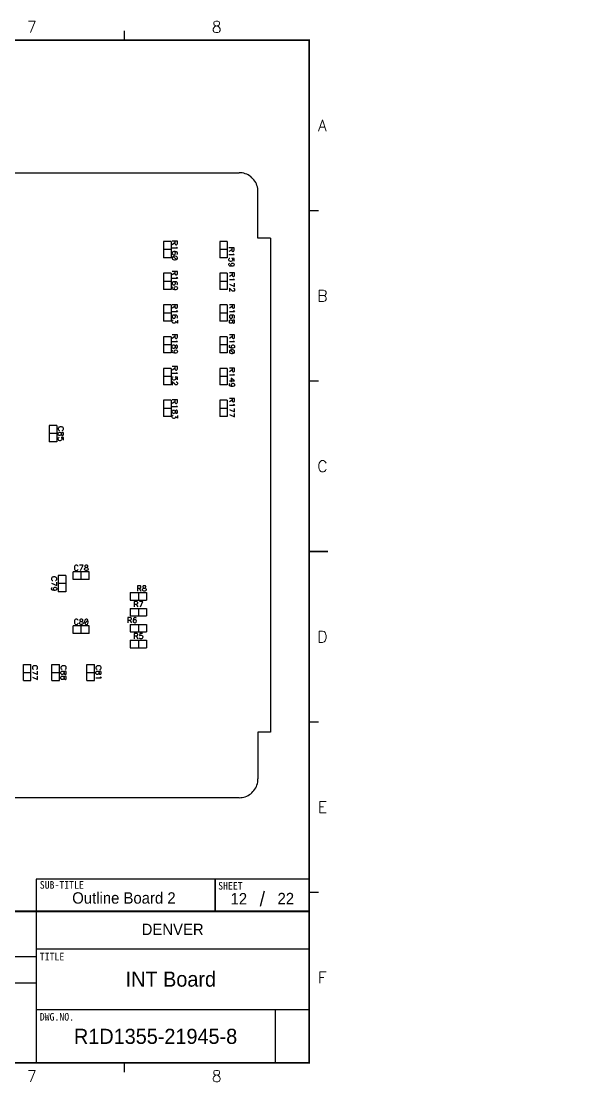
# Model space of a CAD drawing. Extents: x 295 to 953, y 10 to 290.
# Drawn here: x 806 to 952.6, y 10 to 290 of the extents above; entities that cross this region are included whole.
import ezdxf
from ezdxf.enums import TextEntityAlignment as Align

# ---------------------------------------------------------------- set-up
doc = ezdxf.new("R2010")
doc.units = 0
doc.header["$LTSCALE"] = 5
doc.header["$MEASUREMENT"] = 0
doc.layers.get('0').update_dxf_attribs({"linetype": 'CONTINUOUS', "lineweight": 25})
doc.layers.add('4', color=4, linetype='CONTINUOUS', lineweight=18)
doc.layers.add('6', color=6, linetype='CONTINUOUS', lineweight=13)
for name, color, linetype in [('DV-INT-A3_BSK', 2, 'CONTINUOUS'), ('SHEET', 3, 'CONTINUOUS'), ('문자', 4, 'CONTINUOUS'), ('테두리', 3, 'CONTINUOUS')]:
    doc.layers.add(name, color=color, linetype=linetype)
doc.styles.get("Standard").update_dxf_attribs({"font": 'simplex.shx'})
doc.styles.add('굴림', font='')
doc.styles.add('굴림체', font='')
doc.styles.get('굴림').set_extended_font_data('Gulim')
doc.styles.get('굴림체').set_extended_font_data('GulimChe')

# ---------------------------------------------------------------- blocks, each defined once
blk = doc.blocks.new('C')
at = {"layer": 'SHEET'}
for p, q in [((393.14, 60.3), (392.07, 56.28)), ((333, 55), (333, 15)), ((405, 45), (333, 45)), ((333, 43), (247, 43)), ((333, 36), (247, 36)), ((405, 29), (333, 29)), ((396, 29), (396, 15))]:
    blk.add_line(p, q, dxfattribs=at)
for points in [[(333, 55), (380.19, 55), (380.19, 63.49), (333, 63.49)], [(380.19, 55), (405, 55), (405, 63.49), (380.19, 63.49)]]:
    blk.add_lwpolyline(points, close=True, dxfattribs=at)
at = {"layer": '테두리'}
blk.add_line((405, 285), (405, 15), dxfattribs=at)
for points, const_width in [([(356.25, 287.5), (356.25, 285)], 0.3), ([(15, 285), (15, 15), (405, 15), (405, 285), (15, 285)], 0.5), ([(407.5, 240), (405, 240)], 0.3), ([(407.5, 195), (405, 195)], 0.3), ([(410, 150), (405, 150)], 0.5), ([(407.5, 105), (405, 105)], 0.3), ([(407.5, 60), (405, 60)], 0.3), ([(15, 55), (405, 55)], 0.5), ([(356.25, 12.5), (356.25, 15)], 0.3)]:
    blk.add_lwpolyline(points, dxfattribs=dict(at, const_width=const_width))
at = {"layer": '문자'}
for s, p in [('7', (331.88, 288.5)), ('8', (380.62, 288.5)), ('A', (408.5, 262.5)), ('B', (408.5, 217.5)), ('C', (408.5, 172.5)), ('D', (408.5, 127.5)), ('E', (408.5, 82.5)), ('F', (408.5, 37.5)), ('7', (331.88, 11.5)), ('8', (380.62, 11.5))]:
    blk.add_text(s, height=3, dxfattribs=at).set_placement(p, align=Align.MIDDLE)
at = {"layer": '문자', "style": '굴림체'}
for s, p in [('SUB-TITLE', (339.77, 61.98)), ('SHEET', (384.24, 61.74))]:
    blk.add_text(s, height=2, dxfattribs=at).set_placement(p, align=Align.MIDDLE_CENTER)
for s, p in [('TITLE', (333.95, 42.05)), ('DWG.NO.', (333.95, 26.15))]:
    blk.add_text(s, height=2, dxfattribs=at).set_placement(p)

msp = doc.modelspace()

# ---------------------------------------------------------------- linework, layer by layer
at = {"layer": 'DV-INT-A3_BSK', "color": 7}
for p, q in [((510.43, 250), (863.53, 250)), ((863.93, 249.99), (863.53, 250)), ((864.34, 249.93), (863.93, 249.99)), ((864.74, 249.85), (864.34, 249.93)), ((865.13, 249.74), (864.74, 249.85)), ((865.51, 249.58), (865.13, 249.74)), ((865.88, 249.4), (865.51, 249.58)), ((866.23, 249.19), (865.88, 249.4)), ((866.57, 248.96), (866.23, 249.19)), ((866.88, 248.69), (866.57, 248.96)), ((867.17, 248.4), (866.88, 248.69)), ((867.43, 248.09), (867.17, 248.4)), ((867.67, 247.76), (867.43, 248.09)), ((867.88, 247.41), (867.67, 247.76)), ((868.06, 247.04), (867.88, 247.41)), ((868.21, 246.66), (868.06, 247.04)), ((868.33, 246.27), (868.21, 246.66)), ((868.41, 245.87), (868.33, 246.27)), ((868.46, 245.46), (868.41, 245.87)), ((868.48, 245.05), (868.46, 245.46)), ((868.48, 232.68), (868.48, 245.05)), ((871.78, 232.68), (868.48, 232.68)), ((871.78, 232.68), (871.78, 102.33)), ((843.57, 231.84), (843.57, 227.55)), ((845.55, 231.84), (843.57, 231.84)), ((845.55, 229.7), (843.57, 229.7)), ((845.55, 231.84), (845.55, 227.55)), ((847.25, 231.92), (845.85, 231.92)), ((846.58, 231.45), (845.85, 230.99)), ((847.25, 230.06), (845.85, 230.06)), ((846.58, 231.92), (846.58, 231.32)), ((846.58, 231.32), (846.65, 231.12)), ((846.65, 231.12), (846.72, 231.05)), ((846.72, 231.05), (846.85, 230.99)), ((846.85, 230.99), (846.98, 230.99)), ((846.98, 230.99), (847.12, 231.05)), ((846.98, 230.39), (847.05, 230.26)), ((847.05, 230.26), (847.25, 230.06)), ((847.12, 231.05), (847.18, 231.12)), ((847.18, 231.12), (847.25, 231.32)), ((847.25, 231.32), (847.25, 231.92)), ((858.4, 231.84), (858.4, 227.55)), ((860.38, 231.84), (858.4, 231.84)), ((860.38, 229.7), (858.4, 229.7)), ((860.38, 231.84), (860.38, 227.55)), ((862.23, 230.13), (860.84, 230.13)), ((861.57, 229.67), (860.84, 229.21)), ((861.57, 230.13), (861.57, 229.54)), ((862.23, 229.54), (862.23, 230.13)), ((845.55, 227.55), (843.57, 227.55)), ((845.92, 229), (845.85, 228.8)), ((845.85, 228.8), (845.85, 228.73)), ((845.85, 228.73), (845.92, 228.53)), ((845.92, 227.74), (845.85, 227.54)), ((845.85, 227.54), (845.85, 227.41)), ((845.85, 227.41), (845.92, 227.21)), ((846.05, 229.13), (845.92, 229)), ((845.92, 228.53), (846.05, 228.4)), ((846.12, 227.87), (845.92, 227.74)), ((845.92, 227.21), (846.12, 227.07)), ((846.32, 229.2), (846.05, 229.13)), ((846.05, 228.4), (846.25, 228.34)), ((846.45, 227.94), (846.12, 227.87)), ((846.98, 227.07), (846.12, 227.87)), ((846.12, 227.07), (846.45, 227.01)), ((846.25, 228.34), (846.32, 228.34)), ((846.65, 229.2), (846.32, 229.2)), ((846.52, 229.13), (846.32, 229.2)), ((846.32, 228.34), (846.52, 228.4)), ((846.65, 227.94), (846.45, 227.94)), ((846.45, 227.01), (846.65, 227.01)), ((846.65, 229), (846.52, 229.13)), ((846.52, 228.4), (846.65, 228.53)), ((846.98, 229.13), (846.65, 229.2)), ((846.72, 228.8), (846.65, 229)), ((846.65, 228.53), (846.72, 228.73)), ((846.98, 227.87), (846.65, 227.94)), ((846.65, 227.01), (846.98, 227.07)), ((846.72, 228.73), (846.72, 228.8)), ((847.18, 229), (846.98, 229.13)), ((847.18, 227.74), (846.98, 227.87)), ((846.98, 227.07), (847.18, 227.21)), ((847.05, 228.4), (847.18, 228.47)), ((847.25, 228.8), (847.18, 229)), ((847.18, 228.47), (847.25, 228.67)), ((847.25, 227.54), (847.18, 227.74)), ((847.18, 227.21), (847.25, 227.41)), ((847.25, 228.67), (847.25, 228.8)), ((847.25, 227.41), (847.25, 227.54)), ((860.38, 227.55), (858.4, 227.55)), ((862.23, 228.28), (860.84, 228.28)), ((860.84, 227.15), (860.9, 227.35)), ((860.84, 226.95), (860.84, 227.15)), ((860.9, 226.75), (860.84, 226.95)), ((860.9, 227.35), (860.97, 227.41)), ((860.97, 227.41), (861.1, 227.48)), ((861.57, 229.54), (861.63, 229.34)), ((861.63, 229.34), (861.7, 229.27)), ((862.23, 227.35), (861.63, 227.41)), ((861.63, 227.41), (861.7, 227.35)), ((861.7, 229.27), (861.83, 229.21)), ((861.7, 227.35), (861.76, 227.15)), ((861.76, 226.95), (861.7, 226.75)), ((861.76, 227.15), (861.76, 226.95)), ((861.83, 229.21), (861.96, 229.21)), ((861.96, 229.21), (862.1, 229.27)), ((861.96, 228.61), (862.03, 228.48)), ((862.03, 228.48), (862.23, 228.28)), ((862.1, 229.27), (862.16, 229.34)), ((862.16, 229.34), (862.23, 229.54)), ((862.23, 226.69), (862.23, 227.35)), ((860.84, 225.83), (860.9, 226.02)), ((860.84, 225.69), (860.84, 225.83)), ((860.9, 225.49), (860.84, 225.69)), ((861.03, 226.62), (860.9, 226.75)), ((860.9, 226.02), (861.03, 226.09)), ((861.1, 225.36), (860.9, 225.49)), ((861.23, 226.56), (861.03, 226.62)), ((861.43, 225.29), (861.1, 225.36)), ((861.37, 226.56), (861.23, 226.56)), ((861.57, 226.62), (861.37, 226.56)), ((861.37, 225.76), (861.43, 225.96)), ((861.37, 225.69), (861.37, 225.76)), ((861.43, 225.49), (861.37, 225.69)), ((861.43, 225.96), (861.57, 226.09)), ((861.57, 225.36), (861.43, 225.49)), ((861.76, 225.29), (861.43, 225.29)), ((861.7, 226.75), (861.57, 226.62)), ((861.57, 226.09), (861.76, 226.16)), ((861.76, 225.29), (861.57, 225.36)), ((861.76, 226.16), (861.83, 226.16)), ((862.03, 225.36), (861.76, 225.29)), ((861.83, 226.16), (862.03, 226.09)), ((862.03, 226.09), (862.16, 225.96)), ((862.16, 225.49), (862.03, 225.36)), ((862.16, 225.96), (862.23, 225.76)), ((862.23, 225.69), (862.16, 225.49)), ((862.23, 225.76), (862.23, 225.69)), ((843.57, 223.46), (843.57, 219.17)), ((845.55, 223.46), (843.57, 223.46)), ((845.55, 221.32), (843.57, 221.32)), ((845.55, 223.46), (845.55, 219.17)), ((847.25, 223.95), (845.85, 223.95)), ((846.58, 223.49), (845.85, 223.03)), ((847.25, 222.1), (845.85, 222.1)), ((846.32, 221.23), (846.05, 221.17)), ((846.65, 221.23), (846.32, 221.23)), ((846.52, 221.17), (846.32, 221.23)), ((846.58, 223.95), (846.58, 223.36)), ((846.58, 223.36), (846.65, 223.16)), ((846.65, 223.16), (846.72, 223.09)), ((846.98, 221.17), (846.65, 221.23)), ((846.72, 223.09), (846.85, 223.03)), ((846.85, 223.03), (846.98, 223.03)), ((846.98, 223.03), (847.12, 223.09)), ((846.98, 222.43), (847.05, 222.3)), ((847.05, 222.3), (847.25, 222.1)), ((847.12, 223.09), (847.18, 223.16)), ((847.18, 223.16), (847.25, 223.36)), ((847.25, 223.36), (847.25, 223.95)), ((858.4, 223.46), (858.4, 219.17)), ((860.38, 223.46), (858.4, 223.46)), ((860.38, 221.32), (858.4, 221.32)), ((860.38, 223.46), (860.38, 219.17)), ((862.33, 223.53), (860.94, 223.53)), ((861.67, 223.07), (860.94, 222.61)), ((862.33, 221.68), (860.94, 221.68)), ((861.67, 223.53), (861.67, 222.94)), ((861.67, 222.94), (861.74, 222.74)), ((861.74, 222.74), (861.8, 222.67)), ((861.8, 222.67), (861.93, 222.61)), ((861.93, 222.61), (862.07, 222.61)), ((862.07, 222.61), (862.2, 222.67)), ((862.07, 222.01), (862.14, 221.88)), ((862.14, 221.88), (862.33, 221.68)), ((862.2, 222.67), (862.27, 222.74)), ((862.27, 222.74), (862.33, 222.94)), ((862.33, 222.94), (862.33, 223.53)), ((845.55, 219.17), (843.57, 219.17)), ((845.92, 221.04), (845.85, 220.83)), ((845.85, 220.83), (845.85, 220.77)), ((845.85, 220.77), (845.92, 220.57)), ((845.85, 219.64), (845.92, 219.84)), ((845.85, 219.51), (845.85, 219.64)), ((845.92, 219.31), (845.85, 219.51)), ((846.05, 221.17), (845.92, 221.04)), ((845.92, 220.57), (846.05, 220.44)), ((845.92, 219.84), (846.05, 219.91)), ((846.12, 219.18), (845.92, 219.31)), ((846.05, 220.44), (846.25, 220.37)), ((846.45, 219.11), (846.12, 219.18)), ((846.25, 220.37), (846.32, 220.37)), ((846.32, 220.37), (846.52, 220.44)), ((846.39, 219.58), (846.45, 219.77)), ((846.39, 219.51), (846.39, 219.58)), ((846.45, 219.31), (846.39, 219.51)), ((846.45, 219.77), (846.58, 219.91)), ((846.58, 219.18), (846.45, 219.31)), ((846.78, 219.11), (846.45, 219.11)), ((846.65, 221.04), (846.52, 221.17)), ((846.52, 220.44), (846.65, 220.57)), ((846.58, 219.91), (846.78, 219.98)), ((846.78, 219.11), (846.58, 219.18)), ((846.72, 220.83), (846.65, 221.04)), ((846.65, 220.57), (846.72, 220.77)), ((846.72, 220.77), (846.72, 220.83)), ((846.78, 219.98), (846.85, 219.98)), ((847.05, 219.18), (846.78, 219.11)), ((846.85, 219.98), (847.05, 219.91)), ((847.18, 221.04), (846.98, 221.17)), ((847.05, 220.44), (847.18, 220.5)), ((847.05, 219.91), (847.18, 219.77)), ((847.18, 219.31), (847.05, 219.18)), ((847.25, 220.83), (847.18, 221.04)), ((847.18, 220.5), (847.25, 220.7)), ((847.18, 219.77), (847.25, 219.58)), ((847.25, 219.51), (847.18, 219.31)), ((847.25, 220.7), (847.25, 220.83)), ((847.25, 219.58), (847.25, 219.51)), ((860.38, 219.17), (858.4, 219.17)), ((860.94, 220.62), (862.33, 219.95)), ((861.6, 218.89), (860.94, 219.56)), ((860.94, 219.56), (860.94, 218.63)), ((861.8, 218.76), (861.6, 218.89)), ((861.93, 218.69), (861.8, 218.76)), ((862.07, 218.69), (861.93, 218.69)), ((862, 219.49), (862.07, 219.49)), ((862.07, 219.49), (862.2, 219.42)), ((862.2, 218.76), (862.07, 218.69)), ((862.2, 219.42), (862.27, 219.36)), ((862.27, 218.83), (862.2, 218.76)), ((862.27, 219.36), (862.33, 219.23)), ((862.33, 218.96), (862.27, 218.83)), ((862.33, 219.95), (862.33, 220.88)), ((862.33, 219.23), (862.33, 218.96)), ((843.57, 215.08), (843.57, 210.79)), ((845.55, 215.08), (843.57, 215.08)), ((845.55, 212.93), (843.57, 212.93)), ((845.55, 215.08), (845.55, 210.79)), ((847.25, 215.15), (845.85, 215.15)), ((846.58, 214.69), (845.85, 214.23)), ((847.25, 213.29), (845.85, 213.29)), ((846.58, 215.15), (846.58, 214.56)), ((846.58, 214.56), (846.65, 214.36)), ((846.65, 214.36), (846.72, 214.29)), ((846.72, 214.29), (846.85, 214.23)), ((846.85, 214.23), (846.98, 214.23)), ((846.98, 214.23), (847.12, 214.29)), ((846.98, 213.63), (847.05, 213.5)), ((847.05, 213.5), (847.25, 213.29)), ((847.12, 214.29), (847.18, 214.36)), ((847.18, 214.36), (847.25, 214.56)), ((847.25, 214.56), (847.25, 215.15)), ((858.4, 215.08), (858.4, 210.79)), ((860.38, 215.08), (858.4, 215.08)), ((860.38, 212.93), (858.4, 212.93)), ((860.38, 215.08), (860.38, 210.79)), ((862.33, 215.15), (860.94, 215.15)), ((861.67, 214.69), (860.94, 214.23)), ((862.33, 213.29), (860.94, 213.29)), ((861.67, 215.15), (861.67, 214.56)), ((861.67, 214.56), (861.74, 214.36)), ((861.74, 214.36), (861.8, 214.29)), ((861.8, 214.29), (861.93, 214.23)), ((861.93, 214.23), (862.07, 214.23)), ((862.07, 214.23), (862.2, 214.29)), ((862.07, 213.63), (862.14, 213.5)), ((862.14, 213.5), (862.33, 213.29)), ((862.2, 214.29), (862.27, 214.36)), ((862.27, 214.36), (862.33, 214.56)), ((862.33, 214.56), (862.33, 215.15)), ((845.55, 210.79), (843.57, 210.79)), ((845.92, 212.23), (845.85, 212.03)), ((845.85, 212.03), (845.85, 211.97)), ((845.85, 211.97), (845.92, 211.77)), ((845.85, 210.84), (845.92, 211.04)), ((845.85, 210.64), (845.85, 210.84)), ((845.92, 210.45), (845.85, 210.64)), ((846.05, 212.37), (845.92, 212.23)), ((845.92, 211.77), (846.05, 211.64)), ((845.92, 211.04), (845.99, 211.11)), ((846.05, 210.31), (845.92, 210.45)), ((845.99, 211.11), (846.12, 211.17)), ((846.32, 212.43), (846.05, 212.37)), ((846.05, 211.64), (846.25, 211.57)), ((846.25, 210.24), (846.05, 210.31)), ((846.25, 211.57), (846.32, 211.57)), ((846.39, 210.24), (846.25, 210.24)), ((846.65, 212.43), (846.32, 212.43)), ((846.52, 212.37), (846.32, 212.43)), ((846.32, 211.57), (846.52, 211.64)), ((846.58, 210.31), (846.39, 210.24)), ((846.65, 212.23), (846.52, 212.37)), ((846.52, 211.64), (846.65, 211.77)), ((846.65, 210.38), (846.58, 210.31)), ((846.98, 212.37), (846.65, 212.43)), ((846.72, 212.03), (846.65, 212.23)), ((846.65, 211.77), (846.72, 211.97)), ((846.72, 210.51), (846.65, 210.38)), ((846.72, 211.97), (846.72, 212.03)), ((847.25, 210.31), (846.72, 210.71)), ((846.72, 210.71), (846.72, 210.51)), ((847.18, 212.23), (846.98, 212.37)), ((847.05, 211.64), (847.18, 211.7)), ((847.25, 212.03), (847.18, 212.23)), ((847.18, 211.7), (847.25, 211.9)), ((847.25, 211.9), (847.25, 212.03)), ((847.25, 211.04), (847.25, 210.31)), ((860.38, 210.79), (858.4, 210.79)), ((861.01, 212.23), (860.94, 212.03)), ((860.94, 212.03), (860.94, 211.97)), ((860.94, 211.97), (861.01, 211.77)), ((860.94, 210.84), (861.01, 211.04)), ((860.94, 210.57), (860.94, 210.84)), ((861.01, 210.38), (860.94, 210.57)), ((861.14, 212.37), (861.01, 212.23)), ((861.01, 211.77), (861.14, 211.64)), ((861.01, 211.04), (861.08, 211.11)), ((861.08, 210.31), (861.01, 210.38)), ((861.08, 211.11), (861.21, 211.17)), ((861.21, 210.24), (861.08, 210.31)), ((861.41, 212.43), (861.14, 212.37)), ((861.14, 211.64), (861.34, 211.57)), ((861.21, 211.17), (861.41, 211.17)), ((861.41, 210.24), (861.21, 210.24)), ((861.34, 211.57), (861.41, 211.57)), ((861.74, 212.43), (861.41, 212.43)), ((861.6, 212.37), (861.41, 212.43)), ((861.41, 211.57), (861.6, 211.64)), ((861.41, 211.17), (861.54, 211.11)), ((861.54, 210.31), (861.41, 210.24)), ((861.54, 211.11), (861.67, 210.97)), ((861.67, 210.45), (861.54, 210.31)), ((861.74, 212.23), (861.6, 212.37)), ((861.6, 211.64), (861.74, 211.77)), ((861.67, 210.97), (861.74, 210.78)), ((861.74, 210.64), (861.67, 210.45)), ((862.07, 212.37), (861.74, 212.43)), ((861.8, 212.03), (861.74, 212.23)), ((861.74, 211.77), (861.8, 211.97)), ((861.8, 210.91), (861.74, 210.64)), ((861.74, 210.78), (861.8, 210.51)), ((861.8, 211.97), (861.8, 212.03)), ((861.87, 211.04), (861.8, 210.91)), ((861.8, 210.51), (861.87, 210.38)), ((862, 211.11), (861.87, 211.04)), ((861.87, 210.38), (862, 210.31)), ((862.14, 211.11), (862, 211.11)), ((862, 210.31), (862.14, 210.31)), ((862.27, 212.23), (862.07, 212.37)), ((862.14, 211.64), (862.27, 211.7)), ((862.27, 211.04), (862.14, 211.11)), ((862.14, 210.31), (862.27, 210.38)), ((862.33, 212.03), (862.27, 212.23)), ((862.27, 211.7), (862.33, 211.9)), ((862.33, 210.84), (862.27, 211.04)), ((862.27, 210.38), (862.33, 210.57)), ((862.33, 211.9), (862.33, 212.03)), ((862.33, 210.57), (862.33, 210.84)), ((843.57, 206.69), (843.57, 202.41)), ((845.55, 206.69), (843.57, 206.69)), ((845.55, 204.55), (843.57, 204.55)), ((845.55, 206.69), (845.55, 202.41)), ((847.25, 207.19), (845.85, 207.19)), ((846.58, 206.72), (845.85, 206.26)), ((847.25, 205.33), (845.85, 205.33)), ((845.85, 204.2), (845.92, 204.41)), ((845.92, 204.41), (845.99, 204.47)), ((845.99, 204.47), (846.12, 204.54)), ((846.12, 204.54), (846.32, 204.54)), ((846.32, 204.54), (846.45, 204.47)), ((846.45, 204.47), (846.58, 204.34)), ((846.58, 207.19), (846.58, 206.59)), ((846.58, 206.59), (846.65, 206.39)), ((846.65, 206.39), (846.72, 206.33)), ((846.72, 206.33), (846.85, 206.26)), ((846.78, 204.41), (846.72, 204.27)), ((846.91, 204.47), (846.78, 204.41)), ((846.85, 206.26), (846.98, 206.26)), ((847.05, 204.47), (846.91, 204.47)), ((846.98, 206.26), (847.12, 206.33)), ((846.98, 205.66), (847.05, 205.53)), ((847.05, 205.53), (847.25, 205.33)), ((847.18, 204.41), (847.05, 204.47)), ((847.12, 206.33), (847.18, 206.39)), ((847.18, 206.39), (847.25, 206.59)), ((847.25, 204.2), (847.18, 204.41)), ((847.25, 206.59), (847.25, 207.19)), ((858.4, 206.69), (858.4, 202.41)), ((860.38, 206.69), (858.4, 206.69)), ((860.38, 204.55), (858.4, 204.55)), ((860.38, 206.69), (860.38, 202.41)), ((862.33, 207.19), (860.94, 207.19)), ((861.67, 206.72), (860.94, 206.26)), ((862.33, 205.33), (860.94, 205.33)), ((860.94, 204.2), (861.01, 204.41)), ((861.01, 204.41), (861.14, 204.47)), ((861.54, 204.34), (861.67, 204.47)), ((861.67, 207.19), (861.67, 206.59)), ((861.67, 206.59), (861.74, 206.39)), ((861.67, 204.47), (861.87, 204.54)), ((861.74, 206.39), (861.8, 206.33)), ((861.8, 206.33), (861.93, 206.26)), ((861.87, 204.54), (861.93, 204.54)), ((861.93, 206.26), (862.07, 206.26)), ((861.93, 204.54), (862.14, 204.47)), ((862.07, 206.26), (862.2, 206.33)), ((862.07, 205.66), (862.14, 205.53)), ((862.14, 205.53), (862.33, 205.33)), ((862.14, 204.47), (862.27, 204.34)), ((862.2, 206.33), (862.27, 206.39)), ((862.27, 206.39), (862.33, 206.59)), ((862.33, 206.59), (862.33, 207.19)), ((845.55, 202.41), (843.57, 202.41)), ((845.85, 203.94), (845.85, 204.2)), ((845.92, 203.74), (845.85, 203.94)), ((845.85, 202.88), (845.92, 203.08)), ((845.85, 202.75), (845.85, 202.88)), ((845.92, 202.55), (845.85, 202.75)), ((845.99, 203.68), (845.92, 203.74)), ((845.92, 203.08), (846.05, 203.14)), ((846.12, 202.42), (845.92, 202.55)), ((846.12, 203.61), (845.99, 203.68)), ((846.32, 203.61), (846.12, 203.61)), ((846.45, 202.35), (846.12, 202.42)), ((846.45, 203.68), (846.32, 203.61)), ((846.39, 202.81), (846.45, 203.01)), ((846.39, 202.75), (846.39, 202.81)), ((846.45, 202.55), (846.39, 202.75)), ((846.58, 203.81), (846.45, 203.68)), ((846.45, 203.01), (846.58, 203.14)), ((846.58, 202.42), (846.45, 202.55)), ((846.78, 202.35), (846.45, 202.35)), ((846.58, 204.34), (846.65, 204.14)), ((846.65, 204.01), (846.58, 203.81)), ((846.58, 203.14), (846.78, 203.21)), ((846.78, 202.35), (846.58, 202.42)), ((846.72, 204.27), (846.65, 204.01)), ((846.65, 204.14), (846.72, 203.87)), ((846.72, 203.87), (846.78, 203.74)), ((846.78, 203.74), (846.91, 203.68)), ((846.78, 203.21), (846.85, 203.21)), ((847.05, 202.42), (846.78, 202.35)), ((846.85, 203.21), (847.05, 203.14)), ((846.91, 203.68), (847.05, 203.68)), ((847.05, 203.68), (847.18, 203.74)), ((847.05, 203.14), (847.18, 203.01)), ((847.18, 202.55), (847.05, 202.42)), ((847.18, 203.74), (847.25, 203.94)), ((847.18, 203.01), (847.25, 202.81)), ((847.25, 202.75), (847.18, 202.55)), ((847.25, 203.94), (847.25, 204.2)), ((847.25, 202.81), (847.25, 202.75)), ((860.38, 202.41), (858.4, 202.41)), ((860.94, 204.07), (860.94, 204.2)), ((861.01, 203.87), (860.94, 204.07)), ((861.01, 203.01), (860.94, 202.81)), ((860.94, 202.81), (860.94, 202.68)), ((860.94, 202.68), (861.01, 202.48)), ((861.21, 203.74), (861.01, 203.87)), ((861.21, 203.14), (861.01, 203.01)), ((861.01, 202.48), (861.21, 202.35)), ((861.54, 203.68), (861.21, 203.74)), ((861.54, 203.21), (861.21, 203.14)), ((862.07, 202.35), (861.21, 203.14)), ((861.21, 202.35), (861.54, 202.28)), ((861.47, 204.14), (861.54, 204.34)), ((861.47, 204.07), (861.47, 204.14)), ((861.54, 203.87), (861.47, 204.07)), ((861.67, 203.74), (861.54, 203.87)), ((861.87, 203.68), (861.54, 203.68)), ((861.74, 203.21), (861.54, 203.21)), ((861.54, 202.28), (861.74, 202.28)), ((861.87, 203.68), (861.67, 203.74)), ((862.07, 203.14), (861.74, 203.21)), ((861.74, 202.28), (862.07, 202.35)), ((862.14, 203.74), (861.87, 203.68)), ((862.27, 203.01), (862.07, 203.14)), ((862.07, 202.35), (862.27, 202.48)), ((862.27, 203.87), (862.14, 203.74)), ((862.27, 204.34), (862.33, 204.14)), ((862.33, 204.07), (862.27, 203.87)), ((862.33, 202.81), (862.27, 203.01)), ((862.27, 202.48), (862.33, 202.68)), ((862.33, 204.14), (862.33, 204.07)), ((862.33, 202.68), (862.33, 202.81)), ((847.25, 198.81), (845.85, 198.81)), ((846.58, 198.81), (846.58, 198.21)), ((847.25, 198.21), (847.25, 198.81)), ((843.57, 198.31), (843.57, 194.02)), ((845.55, 198.31), (843.57, 198.31)), ((845.55, 196.17), (843.57, 196.17)), ((845.55, 198.31), (845.55, 194.02)), ((846.58, 198.34), (845.85, 197.88)), ((847.25, 196.95), (845.85, 196.95)), ((845.85, 195.82), (845.92, 196.02)), ((845.92, 196.02), (845.99, 196.09)), ((845.99, 196.09), (846.12, 196.15)), ((846.58, 198.21), (846.65, 198.01)), ((846.65, 198.01), (846.72, 197.94)), ((847.25, 196.02), (846.65, 196.09)), ((846.65, 196.09), (846.72, 196.02)), ((846.72, 197.94), (846.85, 197.88)), ((846.72, 196.02), (846.78, 195.82)), ((846.85, 197.88), (846.98, 197.88)), ((846.98, 197.88), (847.12, 197.94)), ((846.98, 197.28), (847.05, 197.15)), ((847.05, 197.15), (847.25, 196.95)), ((847.12, 197.94), (847.18, 198.01)), ((847.18, 198.01), (847.25, 198.21)), ((847.25, 195.36), (847.25, 196.02)), ((858.4, 198.31), (858.4, 194.02)), ((860.38, 198.31), (858.4, 198.31)), ((860.38, 196.17), (858.4, 196.17)), ((860.38, 198.31), (860.38, 194.02)), ((862.33, 198.39), (860.94, 198.39)), ((861.67, 197.92), (860.94, 197.46)), ((862.33, 196.53), (860.94, 196.53)), ((861.67, 198.39), (861.67, 197.79)), ((861.67, 197.79), (861.74, 197.59)), ((861.74, 197.59), (861.8, 197.52)), ((861.8, 197.52), (861.93, 197.46)), ((861.93, 197.46), (862.07, 197.46)), ((862.07, 197.46), (862.2, 197.52)), ((862.07, 196.86), (862.14, 196.73)), ((862.14, 196.73), (862.33, 196.53)), ((862.2, 197.52), (862.27, 197.59)), ((862.27, 197.59), (862.33, 197.79)), ((862.33, 197.79), (862.33, 198.39)), ((845.55, 194.02), (843.57, 194.02)), ((845.85, 195.63), (845.85, 195.82)), ((845.92, 195.42), (845.85, 195.63)), ((846.52, 194.17), (845.85, 194.83)), ((845.85, 194.83), (845.85, 193.9)), ((846.05, 195.29), (845.92, 195.42)), ((846.25, 195.23), (846.05, 195.29)), ((846.39, 195.23), (846.25, 195.23)), ((846.58, 195.29), (846.39, 195.23)), ((846.72, 194.03), (846.52, 194.17)), ((846.72, 195.42), (846.58, 195.29)), ((846.78, 195.63), (846.72, 195.42)), ((846.85, 193.97), (846.72, 194.03)), ((846.78, 195.82), (846.78, 195.63)), ((846.98, 193.97), (846.85, 193.97)), ((846.91, 194.76), (846.98, 194.76)), ((846.98, 194.76), (847.12, 194.7)), ((847.12, 194.03), (846.98, 193.97)), ((847.12, 194.7), (847.18, 194.63)), ((847.18, 194.1), (847.12, 194.03)), ((847.18, 194.63), (847.25, 194.5)), ((847.25, 194.23), (847.18, 194.1)), ((847.25, 194.5), (847.25, 194.23)), ((860.38, 194.02), (858.4, 194.02)), ((860.94, 195.07), (862.33, 195.07)), ((860.94, 194.08), (861.01, 194.28)), ((860.94, 193.95), (860.94, 194.08)), ((861.01, 193.75), (860.94, 193.95)), ((861.01, 194.28), (861.14, 194.34)), ((861.21, 193.61), (861.01, 193.75)), ((861.54, 193.55), (861.21, 193.61)), ((862.33, 195.07), (861.41, 195.73)), ((861.41, 195.73), (861.41, 194.74)), ((861.47, 194.01), (861.54, 194.21)), ((861.47, 193.95), (861.47, 194.01)), ((861.54, 193.75), (861.47, 193.95)), ((861.54, 194.21), (861.67, 194.34)), ((861.67, 193.61), (861.54, 193.75)), ((861.87, 193.55), (861.54, 193.55)), ((861.67, 194.34), (861.87, 194.41)), ((861.87, 193.55), (861.67, 193.61)), ((861.87, 194.41), (861.93, 194.41)), ((862.14, 193.61), (861.87, 193.55)), ((861.93, 194.41), (862.14, 194.34)), ((862.14, 194.34), (862.27, 194.21)), ((862.27, 193.75), (862.14, 193.61)), ((862.27, 194.21), (862.33, 194.01)), ((862.33, 193.95), (862.27, 193.75)), ((862.33, 194.01), (862.33, 193.95)), ((862.33, 190.42), (860.94, 190.42)), ((861.67, 190.42), (861.67, 189.83)), ((862.33, 189.83), (862.33, 190.42)), ((843.57, 189.93), (843.57, 185.64)), ((845.55, 189.93), (843.57, 189.93)), ((845.55, 187.79), (843.57, 187.79)), ((845.55, 189.93), (845.55, 185.64)), ((847.25, 190.01), (845.85, 190.01)), ((846.58, 189.54), (845.85, 189.08)), ((847.25, 188.15), (845.85, 188.15)), ((846.58, 190.01), (846.58, 189.41)), ((846.58, 189.41), (846.65, 189.21)), ((846.65, 189.21), (846.72, 189.14)), ((846.72, 189.14), (846.85, 189.08)), ((846.85, 189.08), (846.98, 189.08)), ((846.98, 189.08), (847.12, 189.14)), ((846.98, 188.48), (847.05, 188.35)), ((847.05, 188.35), (847.25, 188.15)), ((847.12, 189.14), (847.18, 189.21)), ((847.18, 189.21), (847.25, 189.41)), ((847.25, 189.41), (847.25, 190.01)), ((858.4, 189.93), (858.4, 185.64)), ((860.38, 189.93), (858.4, 189.93)), ((860.38, 187.79), (858.4, 187.79)), ((860.38, 189.93), (860.38, 185.64)), ((861.67, 189.96), (860.94, 189.5)), ((862.33, 188.57), (860.94, 188.57)), ((861.67, 189.83), (861.74, 189.63)), ((861.74, 189.63), (861.8, 189.56)), ((861.8, 189.56), (861.93, 189.5)), ((861.93, 189.5), (862.07, 189.5)), ((862.07, 189.5), (862.2, 189.56)), ((862.07, 188.9), (862.14, 188.77)), ((862.14, 188.77), (862.33, 188.57)), ((862.2, 189.56), (862.27, 189.63)), ((862.27, 189.63), (862.33, 189.83)), ((862.33, 186.85), (862.33, 187.77)), ((845.55, 185.64), (843.57, 185.64)), ((845.85, 187.02), (845.92, 187.22)), ((845.85, 186.76), (845.85, 187.02)), ((845.92, 186.56), (845.85, 186.76)), ((845.85, 185.7), (845.92, 185.89)), ((845.85, 185.5), (845.85, 185.7)), ((845.92, 185.3), (845.85, 185.5)), ((845.92, 187.22), (845.99, 187.29)), ((845.99, 186.49), (845.92, 186.56)), ((845.92, 185.89), (845.99, 185.96)), ((846.05, 185.16), (845.92, 185.3)), ((845.99, 187.29), (846.12, 187.35)), ((846.12, 186.43), (845.99, 186.49)), ((845.99, 185.96), (846.12, 186.03)), ((846.25, 185.1), (846.05, 185.16)), ((846.12, 187.35), (846.32, 187.35)), ((846.32, 186.43), (846.12, 186.43)), ((846.39, 185.1), (846.25, 185.1)), ((846.32, 187.35), (846.45, 187.29)), ((846.45, 186.49), (846.32, 186.43)), ((846.58, 185.16), (846.39, 185.1)), ((846.45, 187.29), (846.58, 187.16)), ((846.58, 186.62), (846.45, 186.49)), ((846.58, 187.16), (846.65, 186.95)), ((846.65, 186.82), (846.58, 186.62)), ((846.65, 185.23), (846.58, 185.16)), ((846.72, 187.09), (846.65, 186.82)), ((846.65, 186.95), (846.72, 186.69)), ((846.72, 185.37), (846.65, 185.23)), ((846.78, 187.22), (846.72, 187.09)), ((846.72, 186.69), (846.78, 186.56)), ((847.25, 185.16), (846.72, 185.56)), ((846.72, 185.56), (846.72, 185.37)), ((846.91, 187.29), (846.78, 187.22)), ((846.78, 186.56), (846.91, 186.49)), ((847.05, 187.29), (846.91, 187.29)), ((846.91, 186.49), (847.05, 186.49)), ((847.18, 187.22), (847.05, 187.29)), ((847.05, 186.49), (847.18, 186.56)), ((847.25, 187.02), (847.18, 187.22)), ((847.18, 186.56), (847.25, 186.76)), ((847.25, 186.76), (847.25, 187.02)), ((847.25, 185.89), (847.25, 185.16)), ((860.38, 185.64), (858.4, 185.64)), ((860.94, 187.51), (862.33, 186.85)), ((860.94, 186.18), (862.33, 185.52)), ((862.33, 185.52), (862.33, 186.45)), ((813.41, 183.27), (813.41, 178.98)), ((815.39, 183.27), (813.41, 183.27)), ((815.39, 183.27), (815.39, 178.98)), ((815.85, 182.65), (815.78, 182.52)), ((815.78, 182.52), (815.78, 182.26)), ((815.78, 182.26), (815.85, 182.12)), ((815.98, 182.79), (815.85, 182.65)), ((815.85, 182.12), (815.98, 181.99)), ((816.12, 182.86), (815.98, 182.79)), ((816.32, 182.92), (816.12, 182.86)), ((816.65, 182.92), (816.32, 182.92)), ((816.85, 182.86), (816.65, 182.92)), ((816.98, 182.79), (816.85, 182.86)), ((817.12, 182.65), (816.98, 182.79)), ((816.98, 181.99), (817.12, 182.12)), ((817.18, 182.52), (817.12, 182.65)), ((817.12, 182.12), (817.18, 182.26)), ((817.18, 182.26), (817.18, 182.52)), ((815.39, 181.12), (813.41, 181.12)), ((815.78, 181.19), (815.85, 181.39)), ((815.78, 180.92), (815.78, 181.19)), ((815.85, 180.72), (815.78, 180.92)), ((815.78, 179.86), (815.85, 180.06)), ((815.78, 179.66), (815.78, 179.86)), ((815.85, 179.46), (815.78, 179.66)), ((815.85, 181.39), (815.92, 181.46)), ((815.92, 180.66), (815.85, 180.72)), ((815.85, 180.06), (815.92, 180.12)), ((815.98, 179.33), (815.85, 179.46)), ((815.92, 181.46), (816.05, 181.52)), ((816.05, 180.59), (815.92, 180.66)), ((815.92, 180.12), (816.05, 180.19)), ((815.98, 181.99), (816.12, 181.92)), ((816.19, 179.26), (815.98, 179.33)), ((816.05, 181.52), (816.25, 181.52)), ((816.25, 180.59), (816.05, 180.59)), ((816.32, 179.26), (816.19, 179.26)), ((816.25, 181.52), (816.38, 181.46)), ((816.38, 180.66), (816.25, 180.59)), ((816.52, 179.33), (816.32, 179.26)), ((816.38, 181.46), (816.52, 181.32)), ((816.52, 180.79), (816.38, 180.66)), ((816.52, 181.32), (816.58, 181.12)), ((816.58, 180.99), (816.52, 180.79)), ((816.65, 179.46), (816.52, 179.33)), ((816.65, 181.25), (816.58, 180.99)), ((816.58, 181.12), (816.65, 180.86)), ((817.18, 180.06), (816.58, 180.12)), ((816.58, 180.12), (816.65, 180.06)), ((816.72, 181.39), (816.65, 181.25)), ((816.65, 180.86), (816.72, 180.72)), ((816.65, 180.06), (816.72, 179.86)), ((816.72, 179.66), (816.65, 179.46)), ((816.85, 181.46), (816.72, 181.39)), ((816.72, 180.72), (816.85, 180.66)), ((816.72, 179.86), (816.72, 179.66)), ((816.85, 181.92), (816.98, 181.99)), ((816.98, 181.46), (816.85, 181.46)), ((816.85, 180.66), (816.98, 180.66)), ((817.12, 181.39), (816.98, 181.46)), ((816.98, 180.66), (817.12, 180.72)), ((817.18, 181.19), (817.12, 181.39)), ((817.12, 180.72), (817.18, 180.92)), ((817.18, 180.92), (817.18, 181.19)), ((817.18, 179.39), (817.18, 180.06)), ((815.39, 178.98), (813.41, 178.98)), ((820.11, 146.06), (820.05, 145.86)), ((820.05, 145.86), (820.05, 145.53)), ((820.18, 146.19), (820.11, 146.06)), ((820.31, 146.33), (820.18, 146.19)), ((820.44, 146.39), (820.31, 146.33)), ((820.71, 146.39), (820.44, 146.39)), ((820.84, 146.33), (820.71, 146.39)), ((820.98, 146.19), (820.84, 146.33)), ((821.04, 146.06), (820.98, 146.19)), ((822.38, 146.39), (821.44, 146.39)), ((821.71, 144.99), (822.38, 146.39)), ((822.91, 146.33), (822.84, 146.19)), ((822.84, 146.19), (822.84, 146.06)), ((822.84, 146.06), (822.91, 145.93)), ((822.84, 145.59), (822.98, 145.73)), ((823.11, 146.39), (822.91, 146.33)), ((822.91, 145.93), (823.04, 145.86)), ((822.98, 145.73), (823.17, 145.79)), ((823.04, 145.86), (823.31, 145.79)), ((823.37, 146.39), (823.11, 146.39)), ((823.17, 145.79), (823.44, 145.86)), ((823.31, 145.79), (823.51, 145.73)), ((823.57, 146.33), (823.37, 146.39)), ((823.44, 145.86), (823.57, 145.93)), ((823.51, 145.73), (823.64, 145.59)), ((823.64, 146.19), (823.57, 146.33)), ((823.57, 145.93), (823.64, 146.06)), ((823.64, 146.06), (823.64, 146.19)), ((814.07, 143.05), (814, 142.92)), ((814, 142.92), (814, 142.65)), ((814.2, 143.18), (814.07, 143.05)), ((814.34, 143.25), (814.2, 143.18)), ((814.54, 143.31), (814.34, 143.25)), ((814.87, 143.31), (814.54, 143.31)), ((815.07, 143.25), (814.87, 143.31)), ((815.2, 143.18), (815.07, 143.25)), ((815.33, 143.05), (815.2, 143.18)), ((815.4, 142.92), (815.33, 143.05)), ((815.4, 142.65), (815.4, 142.92)), ((815.82, 143.66), (815.82, 139.37)), ((817.8, 143.66), (815.82, 143.66)), ((817.8, 143.66), (817.8, 139.37)), ((823.99, 144.6), (819.7, 144.6)), ((819.7, 142.62), (819.7, 144.6)), ((820.05, 145.53), (820.11, 145.33)), ((820.11, 145.33), (820.18, 145.2)), ((820.18, 145.2), (820.31, 145.06)), ((820.31, 145.06), (820.44, 144.99)), ((820.44, 144.99), (820.71, 144.99)), ((820.71, 144.99), (820.84, 145.06)), ((820.84, 145.06), (820.98, 145.2)), ((820.98, 145.2), (821.04, 145.33)), ((821.84, 142.62), (821.84, 144.6)), ((822.77, 145.46), (822.84, 145.59)), ((822.77, 145.26), (822.77, 145.46)), ((822.84, 145.13), (822.77, 145.26)), ((822.91, 145.06), (822.84, 145.13)), ((823.11, 144.99), (822.91, 145.06)), ((823.37, 144.99), (823.11, 144.99)), ((823.57, 145.06), (823.37, 144.99)), ((823.64, 145.13), (823.57, 145.06)), ((823.64, 145.59), (823.7, 145.46)), ((823.7, 145.26), (823.64, 145.13)), ((823.7, 145.46), (823.7, 145.26)), ((823.99, 142.62), (823.99, 144.6)), ((814, 142.65), (814.07, 142.52)), ((814, 141.65), (815.4, 140.98)), ((814, 140.25), (814.07, 140.45)), ((814, 140.12), (814, 140.25)), ((814.07, 139.92), (814, 140.12)), ((814.07, 142.52), (814.2, 142.38)), ((814.07, 140.45), (814.2, 140.52)), ((814.2, 142.38), (814.34, 142.32)), ((814.54, 140.19), (814.6, 140.38)), ((814.54, 140.12), (814.54, 140.19)), ((814.6, 139.92), (814.54, 140.12)), ((814.6, 140.38), (814.74, 140.52)), ((814.74, 140.52), (814.94, 140.59)), ((814.94, 140.59), (815, 140.59)), ((815, 140.59), (815.2, 140.52)), ((815.07, 142.32), (815.2, 142.38)), ((815.2, 142.38), (815.33, 142.52)), ((815.2, 140.52), (815.33, 140.38)), ((815.33, 142.52), (815.4, 142.65)), ((815.33, 140.38), (815.4, 140.19)), ((815.4, 140.12), (815.33, 139.92)), ((815.4, 140.98), (815.4, 141.92)), ((815.4, 140.19), (815.4, 140.12)), ((817.8, 141.52), (815.82, 141.52)), ((823.99, 142.62), (819.7, 142.62)), ((837.3, 140.96), (836.69, 140.96)), ((836.69, 140.96), (836.69, 139.55)), ((836.69, 140.29), (837.3, 140.29)), ((837.16, 140.29), (837.63, 139.55)), ((837.5, 140.9), (837.3, 140.96)), ((837.3, 140.29), (837.5, 140.36)), ((837.56, 140.83), (837.5, 140.9)), ((837.5, 140.36), (837.56, 140.43)), ((837.63, 140.69), (837.56, 140.83)), ((837.56, 140.43), (837.63, 140.56)), ((837.63, 140.56), (837.63, 140.69)), ((838.04, 140.02), (838.1, 140.16)), ((838.04, 139.82), (838.04, 140.02)), ((838.17, 140.9), (838.1, 140.76)), ((838.1, 140.76), (838.1, 140.63)), ((838.1, 140.63), (838.17, 140.49)), ((838.1, 140.16), (838.24, 140.29)), ((838.37, 140.96), (838.17, 140.9)), ((838.17, 140.49), (838.31, 140.43)), ((838.24, 140.29), (838.44, 140.36)), ((838.31, 140.43), (838.57, 140.36)), ((838.64, 140.96), (838.37, 140.96)), ((838.44, 140.36), (838.71, 140.43)), ((838.57, 140.36), (838.78, 140.29)), ((838.84, 140.9), (838.64, 140.96)), ((838.71, 140.43), (838.84, 140.49)), ((838.78, 140.29), (838.91, 140.16)), ((838.91, 140.76), (838.84, 140.9)), ((838.84, 140.49), (838.91, 140.63)), ((838.91, 140.63), (838.91, 140.76)), ((838.91, 140.16), (838.98, 140.02)), ((838.98, 140.02), (838.98, 139.82)), ((814.27, 139.78), (814.07, 139.92)), ((814.6, 139.72), (814.27, 139.78)), ((814.74, 139.78), (814.6, 139.92)), ((814.94, 139.72), (814.6, 139.72)), ((814.94, 139.72), (814.74, 139.78)), ((815.2, 139.78), (814.94, 139.72)), ((815.33, 139.92), (815.2, 139.78)), ((817.8, 139.37), (815.82, 139.37)), ((834.79, 139.16), (839.07, 139.16)), ((834.79, 139.16), (834.79, 137.17)), ((836.93, 139.16), (836.93, 137.17)), ((838.1, 139.68), (838.04, 139.82)), ((838.17, 139.62), (838.1, 139.68)), ((838.37, 139.55), (838.17, 139.62)), ((838.64, 139.55), (838.37, 139.55)), ((838.84, 139.62), (838.64, 139.55)), ((838.91, 139.68), (838.84, 139.62)), ((838.98, 139.82), (838.91, 139.68)), ((839.07, 139.16), (839.07, 137.17)), ((834.79, 137.17), (839.07, 137.17)), ((834.79, 134.97), (839.07, 134.97)), ((834.79, 134.97), (834.79, 132.98)), ((836.46, 136.77), (835.85, 136.77)), ((835.85, 136.77), (835.85, 135.36)), ((835.85, 136.1), (836.46, 136.1)), ((836.32, 136.1), (836.79, 135.36)), ((836.66, 136.7), (836.46, 136.77)), ((836.46, 136.1), (836.66, 136.17)), ((836.73, 136.64), (836.66, 136.7)), ((836.66, 136.17), (836.73, 136.23)), ((836.79, 136.5), (836.73, 136.64)), ((836.73, 136.23), (836.79, 136.37)), ((836.79, 136.37), (836.79, 136.5)), ((836.93, 134.97), (836.93, 132.98)), ((838.14, 136.77), (837.2, 136.77)), ((837.47, 135.36), (838.14, 136.77)), ((839.07, 134.97), (839.07, 132.98)), ((820.11, 131.81), (820.05, 131.61)), ((820.05, 131.61), (820.05, 131.28)), ((820.18, 131.94), (820.11, 131.81)), ((820.31, 132.08), (820.18, 131.94)), ((820.44, 132.14), (820.31, 132.08)), ((820.71, 132.14), (820.44, 132.14)), ((820.84, 132.08), (820.71, 132.14)), ((820.98, 131.94), (820.84, 132.08)), ((821.04, 131.81), (820.98, 131.94)), ((821.58, 132.08), (821.51, 131.94)), ((821.51, 131.94), (821.51, 131.81)), ((821.51, 131.81), (821.58, 131.68)), ((821.78, 132.14), (821.58, 132.08)), ((821.58, 131.68), (821.71, 131.61)), ((821.71, 131.61), (821.97, 131.55)), ((822.04, 132.14), (821.78, 132.14)), ((821.84, 131.55), (822.11, 131.61)), ((822.24, 132.08), (822.04, 132.14)), ((822.11, 131.61), (822.24, 131.68)), ((822.31, 131.94), (822.24, 132.08)), ((822.24, 131.68), (822.31, 131.81)), ((822.31, 131.81), (822.31, 131.94)), ((822.84, 131.88), (822.77, 131.55)), ((822.98, 132.08), (822.84, 131.88)), ((823.64, 131.88), (822.84, 131.01)), ((823.17, 132.14), (822.98, 132.08)), ((823.31, 132.14), (823.17, 132.14)), ((823.51, 132.08), (823.31, 132.14)), ((823.64, 131.88), (823.51, 132.08)), ((823.7, 131.55), (823.64, 131.88)), ((834.78, 132.58), (834.18, 132.58)), ((834.18, 132.58), (834.18, 131.17)), ((834.18, 131.91), (834.78, 131.91)), ((834.65, 131.91), (835.12, 131.17)), ((834.98, 132.51), (834.78, 132.58)), ((834.78, 131.91), (834.98, 131.98)), ((834.79, 132.98), (839.07, 132.98)), ((835.05, 132.45), (834.98, 132.51)), ((834.98, 131.98), (835.05, 132.04)), ((835.12, 132.31), (835.05, 132.45)), ((835.05, 132.04), (835.12, 132.18)), ((835.12, 132.18), (835.12, 132.31)), ((835.66, 132.31), (835.59, 131.98)), ((835.59, 131.98), (835.59, 131.64)), ((835.66, 131.84), (835.59, 131.64)), ((835.59, 131.64), (835.66, 131.37)), ((835.79, 132.51), (835.66, 132.31)), ((835.79, 131.98), (835.66, 131.84)), ((835.99, 132.58), (835.79, 132.51)), ((835.99, 132.04), (835.79, 131.98)), ((836.13, 132.58), (835.99, 132.58)), ((836.06, 132.04), (835.99, 132.04)), ((836.26, 131.98), (836.06, 132.04)), ((836.33, 132.51), (836.13, 132.58)), ((836.39, 131.84), (836.26, 131.98)), ((836.39, 132.38), (836.33, 132.51)), ((836.46, 131.64), (836.39, 131.84)), ((836.46, 131.57), (836.46, 131.64)), ((823.99, 130.36), (819.7, 130.36)), ((819.7, 128.37), (819.7, 130.36)), ((820.05, 131.28), (820.11, 131.08)), ((820.11, 131.08), (820.18, 130.95)), ((820.18, 130.95), (820.31, 130.81)), ((820.31, 130.81), (820.44, 130.74)), ((820.44, 130.74), (820.71, 130.74)), ((820.71, 130.74), (820.84, 130.81)), ((820.84, 130.81), (820.98, 130.95)), ((820.98, 130.95), (821.04, 131.08)), ((821.44, 131.21), (821.51, 131.34)), ((821.44, 131.01), (821.44, 131.21)), ((821.51, 130.88), (821.44, 131.01)), ((821.51, 131.34), (821.64, 131.48)), ((821.58, 130.81), (821.51, 130.88)), ((821.78, 130.74), (821.58, 130.81)), ((821.64, 131.48), (821.84, 131.55)), ((822.04, 130.74), (821.78, 130.74)), ((821.84, 128.37), (821.84, 130.36)), ((821.97, 131.55), (822.17, 131.48)), ((822.24, 130.81), (822.04, 130.74)), ((822.17, 131.48), (822.31, 131.34)), ((822.31, 130.88), (822.24, 130.81)), ((822.31, 131.34), (822.38, 131.21)), ((822.38, 131.01), (822.31, 130.88)), ((822.38, 131.21), (822.38, 131.01)), ((822.77, 131.55), (822.77, 131.34)), ((822.77, 131.34), (822.84, 131.01)), ((822.84, 131.01), (822.98, 130.81)), ((822.98, 130.81), (823.17, 130.74)), ((823.17, 130.74), (823.31, 130.74)), ((823.31, 130.74), (823.51, 130.81)), ((823.51, 130.81), (823.64, 131.01)), ((823.64, 131.01), (823.7, 131.34)), ((823.7, 131.34), (823.7, 131.55)), ((823.99, 128.37), (823.99, 130.36)), ((834.79, 130.77), (839.07, 130.77)), ((834.79, 130.77), (834.79, 128.79)), ((835.66, 131.37), (835.79, 131.24)), ((835.79, 131.24), (835.99, 131.17)), ((835.99, 131.17), (836.06, 131.17)), ((836.06, 131.17), (836.26, 131.24)), ((836.26, 131.24), (836.39, 131.37)), ((836.39, 131.37), (836.46, 131.57)), ((836.93, 130.77), (836.93, 128.79)), ((839.07, 130.77), (839.07, 128.79)), ((823.99, 128.37), (819.7, 128.37)), ((834.79, 128.79), (839.07, 128.79)), ((834.79, 126.58), (839.07, 126.58)), ((834.79, 126.58), (834.79, 124.6)), ((836.46, 128.39), (835.85, 128.39)), ((835.85, 128.39), (835.85, 126.98)), ((835.85, 127.72), (836.46, 127.72)), ((836.32, 127.72), (836.79, 126.98)), ((836.66, 128.32), (836.46, 128.39)), ((836.46, 127.72), (836.66, 127.79)), ((836.73, 128.26), (836.66, 128.32)), ((836.66, 127.79), (836.73, 127.85)), ((836.79, 128.12), (836.73, 128.26)), ((836.73, 127.85), (836.79, 127.99)), ((836.79, 127.99), (836.79, 128.12)), ((836.93, 126.58), (836.93, 124.6)), ((837.27, 127.11), (837.2, 127.25)), ((837.33, 128.39), (837.27, 127.79)), ((837.27, 127.79), (837.33, 127.85)), ((837.33, 127.04), (837.27, 127.11)), ((838, 128.39), (837.33, 128.39)), ((837.33, 127.85), (837.53, 127.92)), ((837.53, 126.98), (837.33, 127.04)), ((837.53, 127.92), (837.74, 127.92)), ((837.74, 126.98), (837.53, 126.98)), ((837.74, 127.92), (837.94, 127.85)), ((837.94, 127.04), (837.74, 126.98)), ((837.94, 127.85), (838.07, 127.72)), ((838.07, 127.18), (837.94, 127.04)), ((838.07, 127.72), (838.14, 127.51)), ((838.14, 127.38), (838.07, 127.18)), ((838.14, 127.51), (838.14, 127.38)), ((839.07, 126.58), (839.07, 124.6)), ((834.79, 124.6), (839.07, 124.6)), ((806.6, 115.9), (806.6, 120.19)), ((806.6, 120.19), (808.58, 120.19)), ((806.6, 118.05), (808.58, 118.05)), ((808.58, 115.9), (808.58, 120.19)), ((809.04, 119.58), (808.97, 119.45)), ((808.97, 119.45), (808.97, 119.18)), ((808.97, 119.18), (809.04, 119.05)), ((808.97, 118.18), (810.37, 117.51)), ((809.17, 119.71), (809.04, 119.58)), ((809.04, 119.05), (809.17, 118.91)), ((809.31, 119.78), (809.17, 119.71)), ((809.17, 118.91), (809.31, 118.85)), ((809.51, 119.84), (809.31, 119.78)), ((809.84, 119.84), (809.51, 119.84)), ((810.04, 119.78), (809.84, 119.84)), ((810.17, 119.71), (810.04, 119.78)), ((810.04, 118.85), (810.17, 118.91)), ((810.31, 119.58), (810.17, 119.71)), ((810.17, 118.91), (810.31, 119.05)), ((810.37, 119.45), (810.31, 119.58)), ((810.31, 119.05), (810.37, 119.18)), ((810.37, 119.18), (810.37, 119.45)), ((810.37, 117.51), (810.37, 118.45)), ((814.14, 115.9), (814.14, 120.19)), ((814.14, 120.19), (816.13, 120.19)), ((814.14, 118.05), (816.13, 118.05)), ((816.13, 115.9), (816.13, 120.19)), ((816.58, 119.58), (816.52, 119.45)), ((816.52, 119.45), (816.52, 119.18)), ((816.52, 119.18), (816.58, 119.05)), ((816.52, 118.11), (816.58, 118.31)), ((816.52, 117.85), (816.52, 118.11)), ((816.58, 117.65), (816.52, 117.85)), ((816.72, 119.71), (816.58, 119.58)), ((816.58, 119.05), (816.72, 118.91)), ((816.58, 118.31), (816.65, 118.38)), ((816.65, 117.58), (816.58, 117.65)), ((816.65, 118.38), (816.79, 118.45)), ((816.85, 119.78), (816.72, 119.71)), ((816.72, 118.91), (816.85, 118.85)), ((816.79, 118.45), (816.99, 118.45)), ((817.05, 119.84), (816.85, 119.78)), ((816.99, 118.45), (817.12, 118.38)), ((817.38, 119.84), (817.05, 119.84)), ((817.12, 118.38), (817.25, 118.25)), ((817.25, 117.71), (817.12, 117.58)), ((817.25, 118.25), (817.32, 118.05)), ((817.32, 117.92), (817.25, 117.71)), ((817.38, 118.18), (817.32, 117.92)), ((817.32, 118.05), (817.38, 117.78)), ((817.59, 119.78), (817.38, 119.84)), ((817.45, 118.31), (817.38, 118.18)), ((817.38, 117.78), (817.45, 117.65)), ((817.59, 118.38), (817.45, 118.31)), ((817.45, 117.65), (817.59, 117.58)), ((817.72, 119.71), (817.59, 119.78)), ((817.59, 118.85), (817.72, 118.91)), ((817.72, 118.38), (817.59, 118.38)), ((817.85, 119.58), (817.72, 119.71)), ((817.72, 118.91), (817.85, 119.05)), ((817.85, 118.31), (817.72, 118.38)), ((817.72, 117.58), (817.85, 117.65)), ((817.92, 119.45), (817.85, 119.58)), ((817.85, 119.05), (817.92, 119.18)), ((817.92, 118.11), (817.85, 118.31)), ((817.85, 117.65), (817.92, 117.85)), ((817.92, 119.18), (817.92, 119.45)), ((817.92, 117.85), (817.92, 118.11)), ((823.36, 115.9), (823.36, 120.19)), ((823.36, 120.19), (825.35, 120.19)), ((823.36, 118.05), (825.35, 118.05)), ((825.35, 115.9), (825.35, 120.19)), ((825.8, 119.58), (825.74, 119.45)), ((825.74, 119.45), (825.74, 119.18)), ((825.74, 119.18), (825.8, 119.05)), ((825.74, 118.11), (825.8, 118.31)), ((825.74, 117.85), (825.74, 118.11)), ((825.8, 117.65), (825.74, 117.85)), ((825.94, 119.71), (825.8, 119.58)), ((825.8, 119.05), (825.94, 118.91)), ((825.8, 118.31), (825.87, 118.38)), ((825.87, 117.58), (825.8, 117.65)), ((825.87, 118.38), (826.01, 118.45)), ((826.07, 119.78), (825.94, 119.71)), ((825.94, 118.91), (826.07, 118.85)), ((826.01, 118.45), (826.21, 118.45)), ((826.27, 119.84), (826.07, 119.78)), ((826.21, 118.45), (826.34, 118.38)), ((826.6, 119.84), (826.27, 119.84)), ((826.34, 118.38), (826.47, 118.25)), ((826.47, 117.71), (826.34, 117.58)), ((826.47, 118.25), (826.54, 118.05)), ((826.54, 117.92), (826.47, 117.71)), ((826.6, 118.18), (826.54, 117.92)), ((826.54, 118.05), (826.6, 117.78)), ((826.81, 119.78), (826.6, 119.84)), ((826.67, 118.31), (826.6, 118.18)), ((826.6, 117.78), (826.67, 117.65)), ((826.81, 118.38), (826.67, 118.31)), ((826.67, 117.65), (826.81, 117.58)), ((826.94, 119.71), (826.81, 119.78)), ((826.81, 118.85), (826.94, 118.91)), ((826.94, 118.38), (826.81, 118.38)), ((827.07, 119.58), (826.94, 119.71)), ((826.94, 118.91), (827.07, 119.05)), ((827.07, 118.31), (826.94, 118.38)), ((826.94, 117.58), (827.07, 117.65)), ((827.14, 119.45), (827.07, 119.58)), ((827.07, 119.05), (827.14, 119.18)), ((827.14, 118.11), (827.07, 118.31)), ((827.07, 117.65), (827.14, 117.85)), ((827.14, 119.18), (827.14, 119.45)), ((827.14, 117.85), (827.14, 118.11)), ((806.6, 115.9), (808.58, 115.9)), ((808.97, 116.85), (810.37, 116.19)), ((810.37, 116.19), (810.37, 117.12)), ((814.14, 115.9), (816.13, 115.9)), ((816.52, 116.78), (816.58, 116.98)), ((816.52, 116.52), (816.52, 116.78)), ((816.58, 116.32), (816.52, 116.52)), ((816.58, 116.98), (816.65, 117.05)), ((816.65, 116.25), (816.58, 116.32)), ((816.79, 117.51), (816.65, 117.58)), ((816.65, 117.05), (816.79, 117.12)), ((816.79, 116.19), (816.65, 116.25)), ((816.99, 117.51), (816.79, 117.51)), ((816.79, 117.12), (816.99, 117.12)), ((816.99, 116.19), (816.79, 116.19)), ((817.12, 117.58), (816.99, 117.51)), ((816.99, 117.12), (817.12, 117.05)), ((817.12, 116.25), (816.99, 116.19)), ((817.12, 117.05), (817.25, 116.91)), ((817.25, 116.38), (817.12, 116.25)), ((817.25, 116.91), (817.32, 116.72)), ((817.32, 116.58), (817.25, 116.38)), ((817.38, 116.85), (817.32, 116.58)), ((817.32, 116.72), (817.38, 116.45)), ((817.45, 116.98), (817.38, 116.85)), ((817.38, 116.45), (817.45, 116.32)), ((817.59, 117.05), (817.45, 116.98)), ((817.45, 116.32), (817.59, 116.25)), ((817.59, 117.58), (817.72, 117.58)), ((817.72, 117.05), (817.59, 117.05)), ((817.59, 116.25), (817.72, 116.25)), ((817.85, 116.98), (817.72, 117.05)), ((817.72, 116.25), (817.85, 116.32)), ((817.92, 116.78), (817.85, 116.98)), ((817.85, 116.32), (817.92, 116.52)), ((817.92, 116.52), (817.92, 116.78)), ((823.36, 115.9), (825.35, 115.9)), ((827.14, 116.58), (825.74, 116.58)), ((826.01, 117.51), (825.87, 117.58)), ((826.21, 117.51), (826.01, 117.51)), ((826.34, 117.58), (826.21, 117.51)), ((826.81, 117.58), (826.94, 117.58)), ((826.87, 116.91), (826.94, 116.78)), ((826.94, 116.78), (827.14, 116.58)), ((868.48, 102.33), (868.48, 89.95)), ((871.78, 102.33), (868.48, 102.33)), ((868.46, 89.54), (868.48, 89.95)), ((867.17, 86.6), (867.43, 86.91)), ((867.43, 86.91), (867.67, 87.25)), ((867.67, 87.25), (867.88, 87.59)), ((867.88, 87.59), (868.06, 87.96)), ((868.06, 87.96), (868.21, 88.34)), ((868.21, 88.34), (868.33, 88.74)), ((868.33, 88.74), (868.41, 89.14)), ((868.41, 89.14), (868.46, 89.54)), ((863.53, 85), (510.43, 85)), ((863.53, 85), (863.93, 85.02)), ((863.93, 85.02), (864.34, 85.07)), ((864.34, 85.07), (864.74, 85.16)), ((864.74, 85.16), (865.13, 85.27)), ((865.13, 85.27), (865.51, 85.42)), ((865.51, 85.42), (865.88, 85.6)), ((865.88, 85.6), (866.23, 85.81)), ((866.23, 85.81), (866.57, 86.05)), ((866.57, 86.05), (866.88, 86.31)), ((866.88, 86.31), (867.17, 86.6))]:
    msp.add_line(p, q, dxfattribs=at)

# ---------------------------------------------------------------- block references
msp.add_blockref('C', (476.98, 0))

# ---------------------------------------------------------------- texts
at = {"layer": '4', "style": '굴림'}
for s, p in [('Outline Board 2', (833.13, 58.53)), ('12', (863.44, 58.33)), ('22', (875.83, 58.38)), ('DENVER', (845.98, 50.24))]:
    msp.add_text(s, height=3, dxfattribs=at).set_placement(p, align=Align.MIDDLE_CENTER)
at = {"layer": '6', "color": 4, "char_height": 3, "attachment_point": 4, "style": '굴림체'}
for insert, width in [((905.28, 137.42), 36.962), ((952.58, 106.26), 52.2944), ((952.58, 102.14), 52.2944)]:
    msp.add_mtext('{\\f굴림|b0|i0|c129;\\C7;', dxfattribs=dict(at, insert=insert, width=width))
at = {"layer": '문자', "style": '굴림'}
for s, p in [('INT Board', (845.5, 37.11)), ('R1D1355-21945-8', (841.48, 22))]:
    msp.add_text(s, height=4, dxfattribs=at).set_placement(p, align=Align.MIDDLE_CENTER)

doc.saveas('drawing.dxf')
